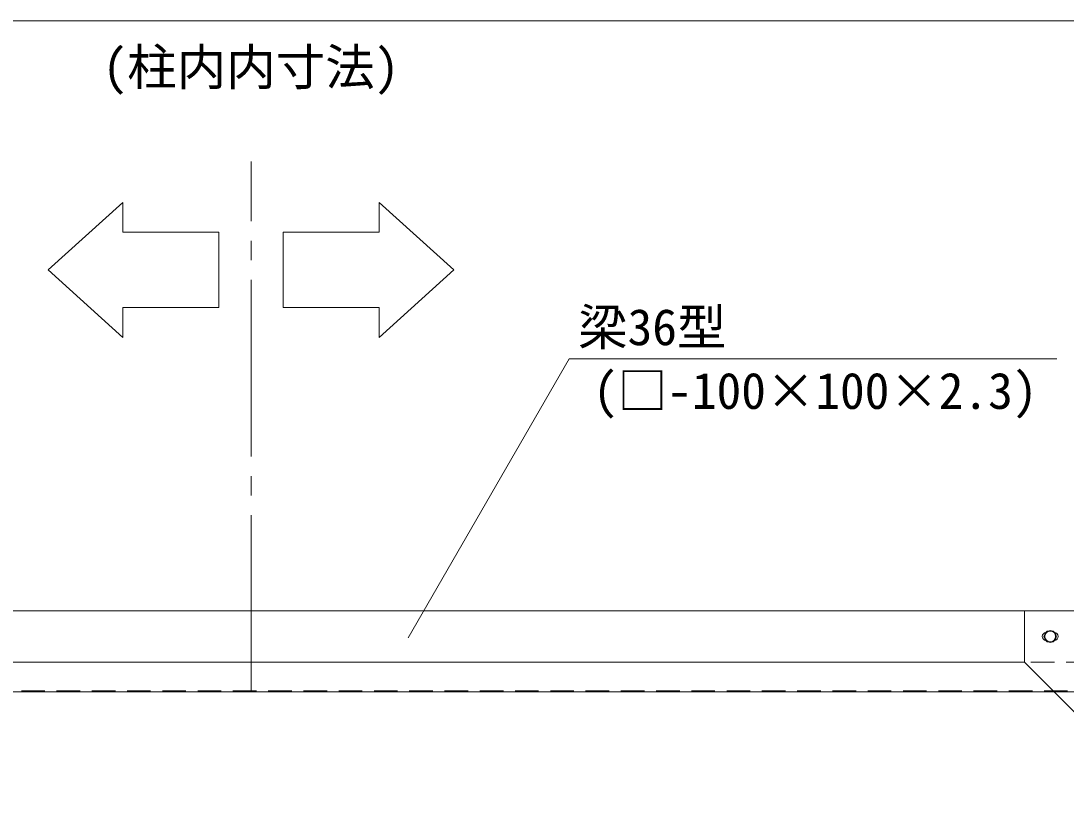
# Model space of a CAD drawing. Units: millimetres, scale not verified. Extents: x -82240 to -62115, y -14438 to 14438.
# Drawn here: x -75986 to -73959, y -7175 to -5632 of the extents above; entities that cross this region are included whole.
import ezdxf
from ezdxf.enums import TextEntityAlignment as Align

# ---------------------------------------------------------------- set-up
doc = ezdxf.new("R2010")
doc.units = ezdxf.units.MM
doc.header["$LTSCALE"] = 38
doc.linetypes.add('CHAIN2', pattern=[12, 9, -1, 1, -1])
doc.linetypes.add('DASHED1', pattern=[1.8, 1.2, -0.6])
for name, color, linetype, lineweight in [('0-6_ﾎﾞﾙﾄ類', 2, 'Continuous', 18), ('0-B_寸法', 3, 'Continuous', 18), ('1-2_通芯', 1, 'CHAIN2', 18), ('1-6_標準柱', 7, 'Continuous', 18), ('1-7_文字', 7, 'Continuous', 18), ('1-9_梁36', 7, 'Continuous', 18)]:
    doc.layers.add(name, color=color, linetype=linetype, lineweight=lineweight)
doc.styles.add('ＭＳ ゴシック', font='')
doc.styles.get('ＭＳ ゴシック').set_extended_font_data('MS Gothic')

msp = doc.modelspace()

# ---------------------------------------------------------------- linework, layer by layer
at = {"layer": '0-6_ﾎﾞﾙﾄ類'}
msp.add_lwpolyline([(-73984.05, -6815.01), (-73977.99, -6825.51), (-73984.05, -6836.01), (-73996.17, -6836.01), (-74002.23, -6825.51), (-73996.17, -6815.01)], close=True, dxfattribs=at)
msp.add_circle((-73990.11, -6825.51), 10.5, dxfattribs=at)
for radius, start, end in [(11.34, 127.685, 172.315), (11.34, 187.685, 232.315), (11.01, 132.659, 167.341), (11.01, 192.659, 227.341), (11.34, 67.685, 112.315), (11.01, 72.659, 107.341), (11.34, 7.685, 52.315), (11.34, 307.685, 352.315), (11.01, 12.659, 47.341), (11.01, 312.659, 347.341), (11.34, 247.685, 292.315), (11.01, 252.659, 287.341)]:
    msp.add_arc((-73990.11, -6825.51), radius, start, end, dxfattribs=at)
at = {"layer": '0-B_寸法'}
msp.add_line((-77285.1, -5632.5), (-73795.11, -5632.5), dxfattribs=at)
at = {"layer": '1-2_通芯'}
msp.add_line((-75540.09, -6932.49), (-75540.09, -5904.93), dxfattribs=at)
at = {"layer": '1-6_標準柱'}
msp.add_lwpolyline([(-74040.09, -6775.5), (-73640.1, -6775.5), (-73640.1, -7175.49), (-73740.09, -7175.49), (-74040.09, -6875.49)], close=True, dxfattribs=at)
for centre, start, end in [((-73998.09, -6825.51), 90.358, 269.642), ((-73982.1, -6825.51), 270.358, 89.642)]:
    msp.add_arc(centre, 7.5, start, end, dxfattribs=at)
at = {"layer": '1-7_文字'}
for p, q in [((-75235.23, -6828), (-74923.17, -6287.49)), ((-74923.17, -6287.49), (-74898.24, -6287.49)), ((-74898.24, -6287.49), (-73977.21, -6287.49))]:
    msp.add_line(p, q, dxfattribs=at)
for points in [[(-75933.27, -6115.05), (-75788.85, -5984.28), (-75788.85, -6042.18), (-75602.22, -6042.18), (-75602.22, -6188.19), (-75788.85, -6188.19), (-75788.85, -6246.09)], [(-75146.94, -6115.05), (-75291.36, -5984.28), (-75291.36, -6042.18), (-75477.99, -6042.18), (-75477.99, -6188.19), (-75291.36, -6188.19), (-75291.36, -6246.09)]]:
    msp.add_lwpolyline(points, close=True, dxfattribs=at)
at = {"layer": '1-9_梁36'}
for p, q in [((-77040.09, -6875.49), (-74040.09, -6875.49)), ((-77097.09, -6932.49), (-73983.09, -6932.49))]:
    msp.add_line(p, q, dxfattribs=at)
at = {"layer": '1-9_梁36', "color": 4, "linetype": 'DASHED1', "lineweight": 9}
for p, q in [((-73640.1, -6875.49), (-74040.09, -6875.49)), ((-77285.1, -6930.9), (-73795.11, -6930.9))]:
    msp.add_line(p, q, dxfattribs=at)
at = {"layer": '1-9_梁36'}
msp.add_lwpolyline([(-73640.1, -6875.49), (-73640.1, -6775.5), (-77440.11, -6775.5), (-77440.11, -6875.49)], dxfattribs=at)
at = {"layer": '1-9_梁36', "color": 4, "linetype": 'DASHED1', "lineweight": 9}
msp.add_lwpolyline([(-73983.09, -6932.49), (-73795.11, -6932.49), (-73795.11, -6875.49)], dxfattribs=at)

# ---------------------------------------------------------------- texts
at = {"layer": '0-B_寸法', "style": 'ＭＳ ゴシック'}
msp.add_text('(柱内内寸法)', height=70.38, dxfattribs=at).set_placement((-75828.09, -5778.09), align=Align.BOTTOM_LEFT)
at = {"layer": '1-7_文字', "style": 'ＭＳ ゴシック'}
for s, p in [('梁36型\u3000\u3000\u3000\u3000\u3000     \u3000\u3000', (-74905.77, -6282.09)), ('(□-100×100×2.3)', (-74876.85, -6405.57))]:
    msp.add_text(s, height=70.38, dxfattribs=at).set_placement(p, align=Align.BOTTOM_LEFT)

doc.saveas('drawing.dxf')
